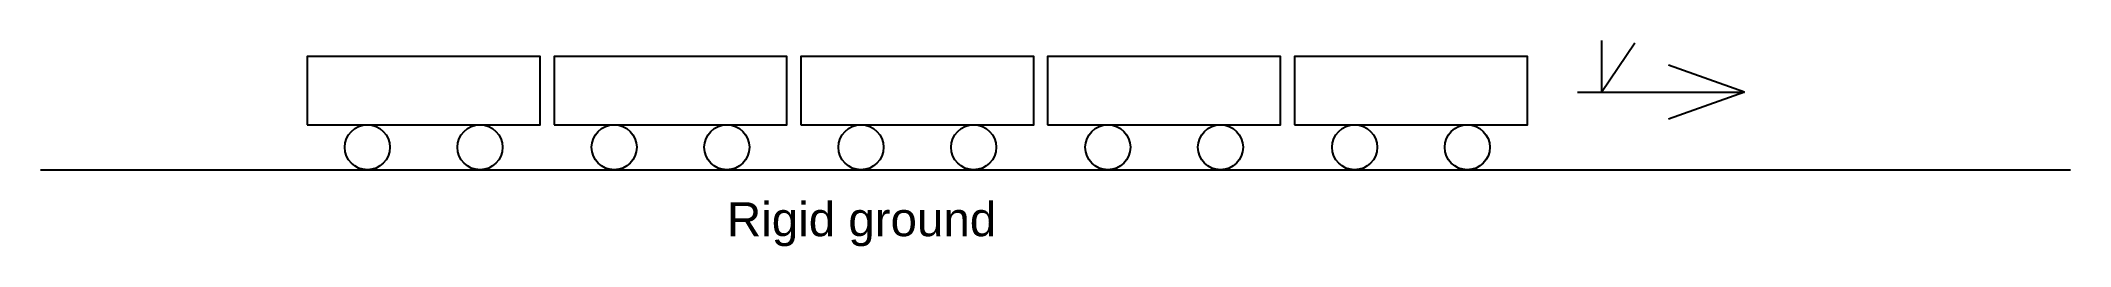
# Model space of a CAD drawing. Header units: inches. Extents: x -1.1 to 16.8, y 7.4 to 9.2.
import ezdxf

# ---------------------------------------------------------------- set-up
doc = ezdxf.new("R2010")
doc.units = ezdxf.units.IN
doc.header["$MEASUREMENT"] = 0
doc.styles.get("Standard").update_dxf_attribs({"font": 'Arial Regular.ttf'})

# ---------------------------------------------------------------- blocks, each defined once
blk = doc.blocks.new('*U16')
blk.add_lwpolyline([(-1.028, -0.102), (1.028, -0.102), (1.028, 0.5), (-1.028, 0.5)], close=True)
for centre in [(-0.497, -0.301), (0.497, -0.301)]:
    blk.add_circle(centre, 0.199)
blk = doc.blocks.new('*U17')
at = {"color": 0, "linetype": 'ByBlock', "lineweight": -2, "transparency": 16777216}
for p in [(-8.712, 0), (-6.534, 0), (-4.356, 0), (-2.178, 0), (0, 0)]:
    blk.add_blockref('*U16', p, dxfattribs=at)

msp = doc.modelspace()

# ---------------------------------------------------------------- linework, layer by layer
for p, q in [((12.68, 9.25), (12.68, 8.793)), ((12.68, 8.793), (12.976, 9.23)), ((13.943, 8.793), (13.274, 9.031)), ((13.274, 9.031), (13.274, 9.031)), ((12.47, 8.793), (13.943, 8.793)), ((13.943, 8.793), (13.274, 8.555)), ((-1.092, 8.108), (16.819, 8.108))]:
    msp.add_line(p, q)

# ---------------------------------------------------------------- block references
msp.add_blockref('*U17', (11, 8.607))

# ---------------------------------------------------------------- texts
at = {"insert": (4.964, 7.82), "char_height": 0.3, "attachment_point": 1}
msp.add_mtext_dynamic_manual_height_columns('Rigid ground', width=9.91505, gutter_width=1, heights=[0], dxfattribs=at)

doc.saveas('drawing.dxf')
